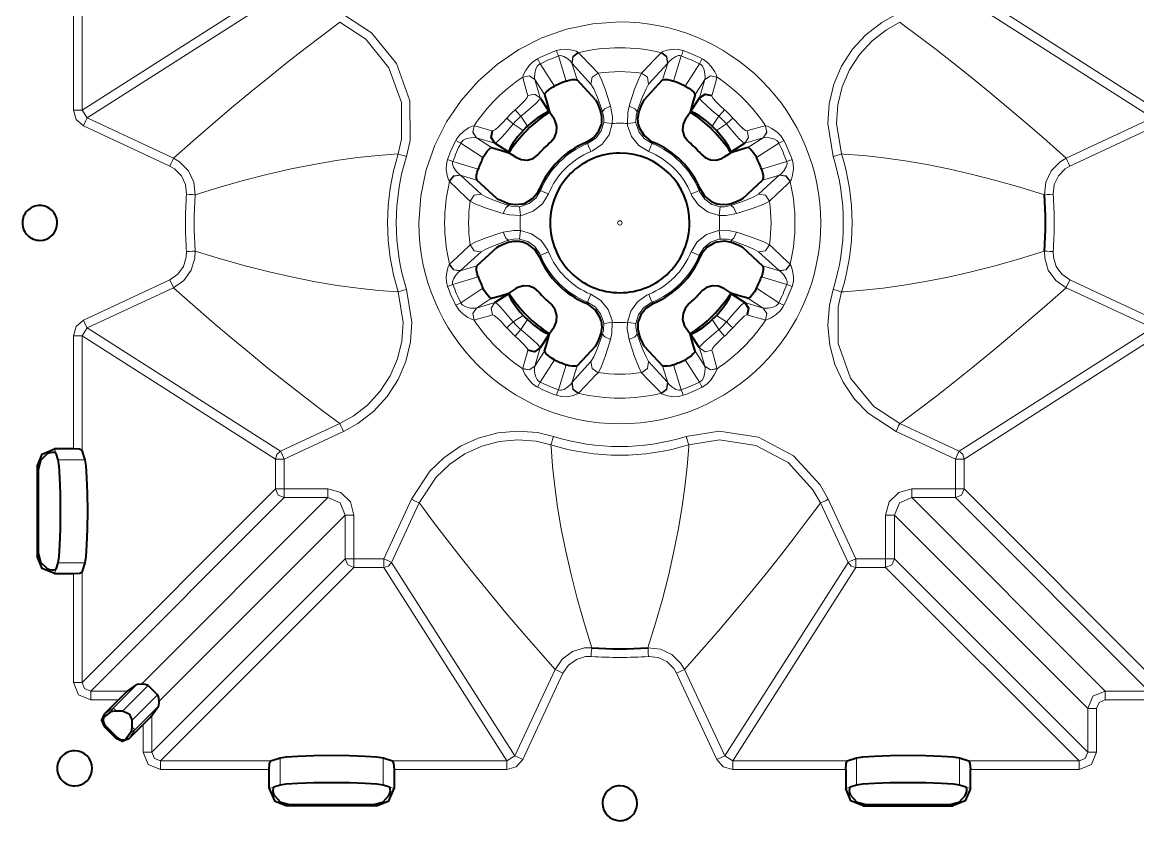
# Model space of a CAD drawing. Header units: millimetres. Extents: x 0 to 2941, y -405 to 1422.
# Drawn here: x 275.6 to 403.4, y 279.7 to 371.2 of the extents above; entities that cross this region are included whole.
import ezdxf

# ---------------------------------------------------------------- set-up
doc = ezdxf.new("R2010")
doc.units = ezdxf.units.MM
doc.layers.add('FINE', color=9, linetype='Continuous')
doc.layers.add('OUTLINE', color=7, linetype='Continuous')

msp = doc.modelspace()

# ---------------------------------------------------------------- linework, layer by layer
at = {"layer": 'FINE', "lineweight": 9}
for p, q in [((282.42, 361.13), (304.59, 375.26)), ((405.71, 361.13), (383.54, 375.26)), ((281.42, 361.13), (281.42, 374.08)), ((282.42, 374.25), (282.42, 361.13)), ((305.17, 374.35), (283, 360.23)), ((382.96, 374.35), (405.14, 360.23)), ((376.16, 371.18), (376.38, 371.02)), ((339.3, 367.74), (339.33, 367.7)), ((348.8, 367.7), (348.84, 367.74)), ((351.11, 367.32), (350.23, 364.44)), ((338.57, 366.5), (339.16, 364.57)), ((338.61, 366.46), (338.57, 366.5)), ((340.76, 364.08), (338.61, 366.46)), ((349.52, 366.46), (347.37, 364.08)), ((348.97, 364.57), (349.56, 366.5)), ((349.56, 366.5), (349.52, 366.46)), ((332.93, 364.89), (332.93, 364.9)), ((334.31, 364.62), (334.31, 364.61)), ((335.43, 362.89), (334.31, 364.61)), ((334.31, 364.61), (334.94, 362.52)), ((353.82, 364.61), (352.7, 362.89)), ((353.2, 362.52), (353.82, 364.61)), ((353.82, 364.61), (353.82, 364.62)), ((355.21, 364.9), (355.2, 364.89)), ((282.42, 361.13), (283, 360.23)), ((292.48, 354.7), (282.57, 359.32)), ((283, 360.23), (292.9, 355.61)), ((327.36, 359.33), (327.37, 359.33)), ((405.14, 360.23), (395.23, 355.61)), ((395.65, 354.7), (405.56, 359.32)), ((328.38, 355.68), (325.84, 357.33)), ((327.65, 357.94), (329.37, 356.82)), ((362.29, 357.33), (359.75, 355.68)), ((369.74, 356.08), (369.49, 356.09)), ((324.93, 355.24), (327.82, 354.36)), ((360.31, 354.36), (363.2, 355.24)), ((324.55, 352.93), (324.52, 352.96)), ((325.8, 353.65), (328.18, 351.5)), ((359.96, 351.5), (362.33, 353.65)), ((362.38, 353.68), (360.44, 353.09)), ((362.33, 353.65), (362.38, 353.68)), ((363.61, 352.96), (363.58, 352.93)), ((328.18, 344.88), (325.8, 342.73)), ((362.33, 342.73), (359.96, 344.88)), ((324.52, 343.42), (324.55, 343.45)), ((325.76, 342.7), (327.69, 343.29)), ((325.8, 342.73), (325.76, 342.7)), ((360.44, 343.29), (362.38, 342.7)), ((362.38, 342.7), (362.33, 342.73)), ((363.58, 343.45), (363.61, 343.42)), ((282.57, 337.06), (292.48, 341.68)), ((327.82, 342.03), (324.93, 341.14)), ((363.2, 341.14), (360.31, 342.03)), ((292.9, 340.77), (283, 336.15)), ((325.84, 339.05), (328.38, 340.7)), ((369.49, 340.29), (369.74, 340.3)), ((395.23, 340.77), (405.14, 336.15)), ((329.37, 339.56), (327.65, 338.44)), ((327.65, 338.44), (329.73, 339.06)), ((358.4, 339.06), (360.49, 338.44)), ((360.49, 338.44), (358.76, 339.56)), ((332.98, 337.6), (331.83, 336.85)), ((360.49, 338.44), (360.5, 338.43)), ((327.37, 337.05), (327.36, 337.05)), ((332.73, 335.96), (333.47, 337.11)), ((283, 336.15), (282.42, 335.25)), ((304.59, 321.12), (282.42, 335.25)), ((282.42, 335.25), (282.42, 322.13)), ((283, 336.15), (305.17, 322.03)), ((405.14, 336.15), (382.96, 322.03)), ((383.54, 321.12), (405.71, 335.25)), ((334.94, 333.86), (334.31, 331.77)), ((334.31, 331.77), (335.43, 333.49)), ((353.21, 329.96), (351.55, 332.51)), ((332.93, 331.48), (332.93, 331.49)), ((334.31, 331.77), (334.31, 331.76)), ((337.02, 329.06), (337.9, 331.94)), ((339.16, 331.82), (338.57, 329.88)), ((338.61, 329.93), (340.76, 332.3)), ((347.37, 332.3), (349.52, 329.93)), ((349.56, 329.88), (348.97, 331.82)), ((350.23, 331.94), (351.11, 329.06)), ((355.2, 331.49), (355.21, 331.48)), ((338.57, 329.88), (338.61, 329.93)), ((349.52, 329.93), (349.56, 329.88)), ((339.33, 328.68), (339.3, 328.64)), ((348.84, 328.64), (348.8, 328.68)), ((305.17, 322.03), (311.97, 325.2)), ((376.38, 325.36), (376.16, 325.2)), ((376.16, 325.2), (382.96, 322.03)), ((312.39, 324.3), (305.59, 321.12)), ((382.54, 321.12), (375.74, 324.3)), ((279.25, 322.3), (279.4, 321.82)), ((336.16, 322.77), (336.18, 322.52)), ((351.96, 322.52), (351.97, 322.77)), ((279.67, 321.06), (282.77, 321.06)), ((304.59, 317.71), (304.59, 321.12)), ((305.59, 321.12), (305.59, 317.71)), ((382.54, 317.71), (382.54, 321.12)), ((383.54, 321.12), (383.54, 317.71)), ((277.38, 319.94), (277.26, 320.29)), ((282.42, 295.54), (304.59, 317.71)), ((305.59, 317.71), (310.6, 317.71)), ((377.54, 317.71), (382.54, 317.71)), ((405.71, 295.54), (383.54, 317.71)), ((305.59, 316.72), (283.42, 294.54)), ((289.22, 295.34), (310.6, 316.72)), ((310.6, 316.72), (305.59, 316.72)), ((321.08, 316.1), (317.91, 309.29)), ((321.24, 315.88), (321.08, 316.1)), ((367.06, 316.1), (366.9, 315.88)), ((370.23, 309.29), (367.06, 316.1)), ((367.96, 316.52), (371.13, 309.71)), ((382.54, 316.72), (377.54, 316.72)), ((382.54, 316.72), (404.71, 294.54)), ((291.22, 293.34), (312.59, 314.72)), ((312.59, 309.71), (312.59, 314.72)), ((374.54, 309.71), (374.54, 314.72)), ((375.54, 314.72), (375.54, 309.71)), ((277.26, 310.01), (277.38, 310.36)), ((312.59, 309.71), (290.42, 287.54)), ((371.13, 309.71), (374.54, 309.71)), ((279.4, 308.48), (279.25, 308)), ((282.77, 309.24), (279.67, 309.24)), ((282.42, 308.17), (282.42, 295.54)), ((291.42, 286.54), (313.59, 308.72)), ((317, 308.72), (313.59, 308.72)), ((317, 308.72), (331.13, 286.54)), ((332.03, 287.12), (317.91, 309.29)), ((370.23, 309.29), (356.1, 287.12)), ((357.01, 286.54), (371.13, 308.72)), ((374.54, 308.72), (371.13, 308.72)), ((374.54, 308.72), (396.71, 286.54)), ((281.42, 295.54), (281.42, 308)), ((336.65, 297.02), (332.03, 287.12)), ((356.1, 287.12), (351.48, 297.02)), ((350.58, 296.6), (355.2, 286.7)), ((283.42, 294.54), (287.61, 294.54)), ((288.69, 295.3), (285.99, 292.59)), ((287.05, 292.24), (290.01, 295.2)), ((288.12, 291.17), (291.07, 294.13)), ((286.59, 293.55), (283.42, 293.55)), ((285.99, 292.59), (284.95, 291.9)), ((291.17, 292.81), (288.47, 290.11)), ((290.42, 287.54), (290.42, 291.74)), ((398.71, 287.54), (398.71, 292.55)), ((284.94, 290.48), (285.09, 290.58)), ((286.36, 289.07), (286.46, 289.22)), ((288.47, 290.11), (287.78, 289.07)), ((304.04, 286.54), (291.42, 286.54)), ((305.12, 286.9), (305.12, 283.79)), ((316.93, 283.79), (316.93, 286.9)), ((331.13, 286.54), (318.01, 286.54)), ((332.03, 287.12), (331.13, 286.54)), ((357.01, 286.54), (356.1, 287.12)), ((370.12, 286.54), (357.01, 286.54)), ((371.2, 283.79), (371.2, 286.9)), ((383.02, 286.9), (383.02, 283.79)), ((396.71, 286.54), (384.09, 286.54)), ((291.42, 285.55), (303.88, 285.55)), ((318.18, 285.55), (331.13, 285.55)), ((357.01, 285.55), (369.96, 285.55)), ((384.26, 285.55), (396.71, 285.55)), ((304.36, 283.53), (303.88, 283.37)), ((318.18, 283.37), (317.69, 283.53)), ((369.96, 283.37), (370.44, 283.53)), ((383.77, 283.53), (384.26, 283.37)), ((305.89, 281.39), (306.24, 281.5)), ((315.81, 281.5), (316.17, 281.39)), ((372.32, 281.5), (371.97, 281.39)), ((382.25, 281.39), (381.89, 281.5))]:
    msp.add_line(p, q, dxfattribs=at)
for points in [[(292.9, 355.61), (295.16, 357.6), (297.39, 359.54), (299.58, 361.41), (301.75, 363.21), (303.89, 364.95), (305.95, 366.6), (307.99, 368.19), (310, 369.71), (311.97, 371.18)], [(318.65, 356.09), (319.05, 357.79), (319.02, 362), (317.6, 365.97), (314.95, 369.24), (311.97, 371.18)], [(312.39, 372.08), (315.61, 369.99), (318.47, 366.46), (320, 362.18), (320.03, 357.63), (319.6, 355.8)], [(368.53, 355.8), (367.92, 359.58), (368.07, 361.83), (368.61, 364.08), (369.49, 366.15), (370.75, 368.09), (372.26, 369.75), (374.09, 371.17), (375.74, 372.08)], [(376.16, 371.18), (374.63, 370.33), (372.99, 369.06), (371.54, 367.48), (370.4, 365.73), (369.56, 363.77), (369.07, 361.74), (368.92, 359.6), (369.49, 356.09)], [(395.23, 355.61), (393, 357.58), (390.8, 359.49), (388.63, 361.34), (386.49, 363.13), (384.37, 364.85), (382.33, 366.48), (380.32, 368.06), (378.33, 369.57), (376.38, 371.02)], [(332.93, 364.9), (332.99, 365.11), (333.24, 365.61), (333.68, 366.24), (334.09, 366.65), (334.63, 367.01)], [(334.93, 366.42), (334.77, 366.73), (334.63, 367.01)], [(336.79, 367.94), (337.31, 368.07), (337.87, 368.1), (338.59, 368), (339.05, 367.87), (339.26, 367.76), (339.3, 367.74)], [(336.79, 367.94), (336.9, 367.65), (337.02, 367.32)], [(338.57, 366.5), (338.4, 366.72), (338.1, 366.99), (337.64, 367.27), (337.31, 367.36), (337.12, 367.35), (337.02, 367.32)], [(339.3, 367.74), (338.67, 367.26), (338.57, 366.5)], [(339.33, 367.7), (338.71, 367.23), (338.61, 366.46)], [(339.33, 367.7), (339.61, 367.41), (340.73, 366.24), (341.57, 365.35)], [(346.56, 365.35), (346.85, 365.65), (347.98, 366.85), (348.8, 367.7)], [(348.8, 367.7), (349.43, 367.23), (349.52, 366.46)], [(348.84, 367.74), (349, 367.83), (349.51, 367.99), (350.23, 368.1), (350.77, 368.08), (351.34, 367.94)], [(348.84, 367.74), (349.46, 367.26), (349.56, 366.5)], [(351.11, 367.32), (350.94, 367.37), (350.79, 367.36), (350.47, 367.26), (350.02, 366.97), (349.68, 366.66), (349.56, 366.5)], [(351.34, 367.94), (351.24, 367.65), (351.11, 367.32)], [(353.5, 367.01), (353.36, 366.73), (353.21, 366.42)], [(353.5, 367.01), (353.66, 366.92), (354.11, 366.59), (354.55, 366.12), (354.94, 365.52), (355.14, 365.11), (355.2, 364.92), (355.21, 364.9)], [(334.93, 366.42), (334.73, 366.3), (334.63, 366.19), (334.44, 365.85), (334.31, 365.3), (334.29, 364.83), (334.31, 364.64), (334.31, 364.62)], [(353.82, 364.62), (353.85, 364.84), (353.83, 365.22), (353.72, 365.75), (353.54, 366.14), (353.38, 366.31), (353.3, 366.37), (353.21, 366.42)], [(332.06, 361.15), (332.29, 361.36), (332.79, 361.84), (333.2, 362.26), (333.46, 362.58), (333.52, 362.78), (333.42, 363.13), (333.03, 364.55), (332.93, 364.89)], [(334.31, 364.62), (333.68, 365.04), (332.93, 364.9)], [(334.31, 364.61), (333.68, 365.03), (332.93, 364.89)], [(341.57, 365.35), (340.88, 364.89), (340.76, 364.08)], [(341.57, 365.35), (341.91, 364.71), (342.37, 363.5), (342.92, 361.84), (343, 361.56), (343.21, 360.36), (343.2, 359.58)], [(345.14, 361.56), (345.22, 361.84), (345.76, 363.5), (346.23, 364.71), (346.56, 365.35)], [(346.56, 365.35), (347.25, 364.89), (347.37, 364.08)], [(355.21, 364.9), (354.45, 365.04), (353.82, 364.62)], [(353.82, 364.61), (354.45, 365.03), (355.2, 364.89)], [(355.2, 364.89), (355.1, 364.53), (354.71, 363.12), (354.61, 362.78)], [(342.07, 360.94), (341.99, 361.17), (341.49, 362.55), (341.07, 363.55), (340.76, 364.08)], [(347.37, 364.08), (347.07, 363.55), (346.64, 362.55), (346.14, 361.17), (346.06, 360.94)], [(334.94, 362.52), (334.81, 362.29), (334.42, 361.89), (333.81, 361.34), (333.07, 360.71), (332.73, 360.42)], [(334.94, 362.52), (334.29, 362.95), (333.52, 362.78)], [(355.41, 360.42), (354.63, 361.08), (353.95, 361.67), (353.46, 362.14), (353.21, 362.45), (353.2, 362.52)], [(354.61, 362.78), (354.62, 362.71), (354.77, 362.46), (355.09, 362.09), (355.55, 361.64), (356.08, 361.15)], [(282.42, 361.13), (282.11, 361.13), (281.42, 361.13)], [(282.57, 359.32), (281.73, 360.06), (281.42, 361.13)], [(332.73, 360.42), (332.29, 360.9), (332.06, 361.15)], [(340.37, 357.28), (340.53, 357.35), (341.35, 357.93), (341.93, 358.74), (342.22, 359.7), (342.23, 360.19), (342.07, 360.94)], [(341.83, 361.06), (341.88, 361.03), (342.07, 360.94)], [(343, 361.56), (342.34, 361.26), (342.07, 360.94)], [(344.93, 359.58), (344.97, 360.83), (345.14, 361.56)], [(345.14, 361.56), (345.8, 361.26), (346.06, 360.94)], [(346.06, 360.94), (345.94, 360.48), (345.92, 359.7), (345.94, 359.54), (346.28, 358.6), (346.91, 357.81), (347.76, 357.28)], [(346.06, 360.94), (346.25, 361.03), (346.31, 361.06)], [(355.41, 360.42), (355.84, 360.9), (356.08, 361.15)], [(283, 360.23), (282.86, 359.94), (282.57, 359.32)], [(325.25, 357.63), (325.34, 357.78), (325.67, 358.24), (326.14, 358.68), (326.73, 359.07), (327.14, 359.27), (327.34, 359.33), (327.36, 359.33)], [(327.65, 357.94), (327.22, 358.57), (327.37, 359.33)], [(327.64, 357.95), (327.22, 358.58), (327.36, 359.33)], [(327.37, 359.33), (327.72, 359.23), (329.14, 358.83), (329.48, 358.74)], [(329.48, 358.74), (329.55, 358.74), (329.8, 358.89), (330.16, 359.22), (330.61, 359.67), (331.11, 360.2)], [(331.83, 359.53), (331.18, 358.75), (330.59, 358.07), (330.12, 357.58), (329.81, 357.34), (329.73, 357.32)], [(331.83, 359.53), (331.36, 359.97), (331.11, 360.2)], [(343.2, 359.58), (342.54, 359.66), (342.22, 359.7)], [(344.93, 359.58), (345.59, 359.66), (345.92, 359.7)], [(356.3, 359.53), (356.77, 359.97), (357.02, 360.2)], [(358.4, 357.32), (358.17, 357.44), (357.76, 357.83), (357.22, 358.44), (356.58, 359.19), (356.3, 359.53)], [(357.02, 360.2), (357.24, 359.97), (357.72, 359.46), (358.14, 359.06), (358.46, 358.8), (358.65, 358.74), (359.01, 358.84), (360.42, 359.23), (360.76, 359.33), (360.77, 359.33)], [(360.49, 357.94), (360.91, 358.57), (360.76, 359.33)], [(360.5, 357.95), (360.92, 358.58), (360.77, 359.33)], [(360.77, 359.33), (360.98, 359.27), (361.48, 359.02), (362.11, 358.58), (362.53, 358.16), (362.88, 357.63)], [(358.4, 357.32), (358.82, 357.97), (358.65, 358.74)], [(325.84, 357.33), (325.52, 357.49), (325.25, 357.63)], [(329.73, 357.32), (327.65, 357.94), (327.64, 357.95), (327.42, 357.97), (327.04, 357.95), (326.5, 357.85), (326.11, 357.66), (325.94, 357.5), (325.89, 357.42), (325.84, 357.33)], [(340.37, 357.28), (340.35, 357.3), (340.18, 357.4)], [(340.74, 356.36), (340.49, 356.99), (340.37, 357.28)], [(347.39, 356.36), (347.64, 356.99), (347.76, 357.28)], [(347.95, 357.4), (347.79, 357.3), (347.76, 357.28)], [(358.76, 356.82), (360.49, 357.94), (358.4, 357.32)], [(362.29, 357.33), (362.17, 357.52), (362.06, 357.63), (361.73, 357.81), (361.18, 357.94), (360.71, 357.97), (360.51, 357.95), (360.5, 357.95), (360.49, 357.94)], [(362.29, 357.33), (362.61, 357.49), (362.88, 357.63)], [(292.9, 355.61), (292.86, 355.53), (292.77, 355.33), (292.63, 355.04), (292.48, 354.7)], [(292.9, 355.61), (293.6, 355.2), (294.62, 354.17), (295.23, 352.86), (295.38, 351.41)], [(318.65, 356.09), (316.37, 355.93), (314, 355.67), (311.54, 355.33), (309, 354.9), (306.38, 354.38), (303.74, 353.78), (301.02, 353.08), (298.23, 352.29), (295.38, 351.41)], [(318.65, 356.09), (318.73, 356.07), (318.94, 356), (319.25, 355.91), (319.6, 355.8)], [(368.53, 355.8), (368.89, 355.91), (369.19, 356), (369.4, 356.07), (369.49, 356.09)], [(369.74, 356.08), (372, 355.91), (374.35, 355.65), (376.78, 355.31), (379.29, 354.88), (381.88, 354.35), (384.5, 353.75), (387.18, 353.06), (389.93, 352.28), (392.75, 351.41)], [(395.23, 355.61), (394.53, 355.2), (393.52, 354.17), (392.9, 352.86), (392.75, 351.41)], [(395.23, 355.61), (395.27, 355.53), (395.36, 355.33), (395.5, 355.04), (395.65, 354.7)], [(294.38, 351.48), (294.27, 352.59), (293.8, 353.59), (293.02, 354.39), (292.48, 354.7)], [(324.52, 352.96), (324.42, 353.13), (324.26, 353.64), (324.16, 354.35), (324.18, 354.89), (324.31, 355.47)], [(324.93, 355.24), (324.6, 355.36), (324.31, 355.47)], [(324.93, 355.24), (324.89, 355.06), (324.9, 354.92), (325, 354.59), (325.29, 354.14), (325.6, 353.8), (325.76, 353.68)], [(362.38, 353.68), (362.59, 353.86), (362.86, 354.16), (363.15, 354.62), (363.24, 354.95), (363.23, 355.14), (363.2, 355.24)], [(363.2, 355.24), (363.53, 355.36), (363.82, 355.47)], [(363.82, 355.47), (363.95, 354.95), (363.98, 354.39), (363.88, 353.67), (363.74, 353.21), (363.64, 353), (363.61, 352.96)], [(393.75, 351.48), (393.86, 352.59), (394.34, 353.59), (395.12, 354.39), (395.65, 354.7)], [(325.76, 353.68), (324.99, 353.58), (324.52, 352.96)], [(324.55, 352.93), (325.03, 353.55), (325.8, 353.65)], [(326.91, 350.69), (326.61, 350.97), (325.41, 352.1), (324.55, 352.93)], [(327.69, 353.09), (325.76, 353.68), (325.8, 353.65)], [(363.58, 352.93), (363.29, 352.65), (362.11, 351.53), (361.22, 350.69)], [(362.33, 353.65), (363.1, 353.55), (363.58, 352.93)], [(362.38, 353.68), (363.14, 353.58), (363.61, 352.96)], [(331.32, 350.19), (331.77, 350.07), (332.56, 350.04), (332.72, 350.07), (333.66, 350.4), (334.44, 351.03), (334.97, 351.89)], [(334.85, 352.08), (334.96, 351.91), (334.97, 351.89)], [(335.89, 351.51), (335.27, 351.77), (334.97, 351.89)], [(352.24, 351.51), (352.86, 351.77), (353.16, 351.89)], [(353.16, 351.89), (353.18, 351.91), (353.28, 352.08)], [(353.16, 351.89), (353.23, 351.73), (353.8, 350.91), (354.62, 350.32), (355.58, 350.04)], [(295.38, 351.41), (295.29, 351.42), (295.07, 351.44), (294.75, 351.46), (294.38, 351.48)], [(326.91, 350.69), (327.37, 351.38), (328.18, 351.5)], [(330.69, 349.26), (330.42, 349.34), (328.76, 349.89), (327.55, 350.35), (326.91, 350.69)], [(328.18, 351.5), (328.71, 351.19), (329.71, 350.77), (331.09, 350.26), (331.32, 350.19), (331.22, 350.38), (331.2, 350.43)], [(355.46, 349.06), (354.18, 349.43), (353.1, 350.21), (352.33, 351.3), (352.24, 351.51)], [(356.93, 350.43), (356.91, 350.38), (356.82, 350.19), (357.04, 350.26), (358.42, 350.77), (359.43, 351.19), (359.96, 351.5)], [(361.22, 350.69), (360.58, 350.35), (359.37, 349.89), (357.71, 349.34), (357.44, 349.26)], [(359.96, 351.5), (360.77, 351.38), (361.22, 350.69)], [(392.75, 351.41), (392.84, 351.42), (393.06, 351.44), (393.38, 351.46), (393.75, 351.48)], [(330.69, 349.26), (331, 349.92), (331.32, 350.19)], [(332.67, 349.06), (331.42, 349.1), (330.69, 349.26)], [(332.67, 349.06), (332.59, 349.72), (332.56, 350.04)], [(355.46, 349.06), (355.54, 349.72), (355.58, 350.04)], [(357.44, 349.26), (356.24, 349.05), (355.46, 349.06)], [(355.58, 350.04), (356.06, 350.03), (356.82, 350.19)], [(357.44, 349.26), (357.14, 349.92), (356.82, 350.19)], [(326.91, 345.69), (327.55, 346.03), (328.76, 346.5), (330.42, 347.04), (330.69, 347.12), (331.9, 347.34), (332.67, 347.33)], [(330.69, 347.12), (331, 346.46), (331.32, 346.2)], [(332.67, 347.33), (332.59, 346.66), (332.56, 346.34)], [(352.24, 344.87), (352.94, 346.01), (353.99, 346.85), (355.25, 347.29), (355.46, 347.33)], [(355.46, 347.33), (356.71, 347.29), (357.44, 347.12), (357.71, 347.04), (359.37, 346.5), (360.58, 346.03), (361.22, 345.69)], [(355.46, 347.33), (355.54, 346.66), (355.58, 346.34)], [(357.44, 347.12), (357.14, 346.46), (356.82, 346.2)], [(324.55, 343.45), (324.84, 343.73), (326.02, 344.85), (326.91, 345.69)], [(328.18, 344.88), (327.37, 345), (326.91, 345.69)], [(331.32, 346.2), (331.09, 346.12), (329.71, 345.62), (328.71, 345.19), (328.18, 344.88)], [(331.2, 345.95), (331.22, 346), (331.32, 346.2)], [(334.97, 344.49), (334.9, 344.65), (334.33, 345.47), (333.52, 346.06), (332.56, 346.34), (332.07, 346.35), (331.32, 346.2)], [(356.82, 346.2), (356.36, 346.32), (355.58, 346.34), (355.42, 346.32), (354.47, 345.98), (353.69, 345.35), (353.16, 344.49)], [(359.96, 344.88), (359.43, 345.19), (358.42, 345.62), (357.04, 346.12), (356.82, 346.2), (356.91, 346), (356.93, 345.95)], [(361.22, 345.69), (360.77, 345), (359.96, 344.88)], [(361.22, 345.69), (361.53, 345.41), (362.72, 344.28), (363.58, 343.45)], [(292.48, 341.68), (293.39, 342.31), (294.05, 343.21), (294.37, 344.28), (294.38, 344.9)], [(295.38, 344.97), (295.36, 344.15), (294.94, 342.77), (294.09, 341.6), (292.9, 340.77)], [(295.38, 344.97), (295.29, 344.96), (295.07, 344.95), (294.75, 344.92), (294.38, 344.9)], [(295.38, 344.97), (298.29, 344.07), (301.12, 343.27), (303.88, 342.57), (306.57, 341.96), (309.19, 341.44), (311.67, 341.03), (314.08, 340.7), (316.41, 340.45), (318.65, 340.29)], [(334.97, 344.49), (334.96, 344.47), (334.85, 344.31)], [(335.89, 344.87), (335.27, 344.61), (334.97, 344.49)], [(352.24, 344.87), (352.86, 344.61), (353.16, 344.49)], [(353.28, 344.31), (353.18, 344.47), (353.16, 344.49)], [(392.75, 344.97), (389.88, 344.08), (387.08, 343.29), (384.35, 342.59), (381.69, 341.99), (379.11, 341.47), (376.64, 341.05), (374.26, 340.72), (371.96, 340.47), (369.74, 340.3)], [(392.75, 344.97), (392.84, 344.96), (393.06, 344.95), (393.38, 344.92), (393.75, 344.9)], [(392.75, 344.97), (392.78, 344.15), (393.19, 342.77), (394.04, 341.6), (395.23, 340.77)], [(405.56, 337.06), (395.65, 341.68), (394.74, 342.31), (394.09, 343.21), (393.77, 344.28), (393.75, 344.9)], [(324.31, 340.91), (324.18, 341.43), (324.16, 341.99), (324.26, 342.72), (324.39, 343.17), (324.49, 343.39), (324.52, 343.42)], [(325.76, 342.7), (324.99, 342.8), (324.52, 343.42)], [(325.8, 342.73), (325.03, 342.83), (324.55, 343.45)], [(325.76, 342.7), (325.54, 342.52), (325.27, 342.22), (324.99, 341.77), (324.89, 341.43), (324.9, 341.24), (324.93, 341.14)], [(363.58, 343.45), (363.1, 342.83), (362.33, 342.73)], [(362.38, 342.7), (363.14, 342.8), (363.61, 343.42)], [(363.2, 341.14), (363.24, 341.32), (363.24, 341.47), (363.13, 341.79), (362.85, 342.24), (362.54, 342.58), (362.38, 342.7)], [(363.61, 343.42), (363.71, 343.25), (363.87, 342.75), (363.97, 342.03), (363.96, 341.49), (363.82, 340.91)], [(292.9, 340.77), (292.86, 340.86), (292.77, 341.05), (292.63, 341.34), (292.48, 341.68)], [(395.23, 340.77), (395.27, 340.86), (395.36, 341.05), (395.5, 341.34), (395.65, 341.68)], [(311.97, 325.2), (309.96, 326.69), (307.92, 328.25), (305.84, 329.87), (303.73, 331.55), (301.6, 333.3), (299.47, 335.07), (297.31, 336.91), (295.12, 338.81), (292.9, 340.77)], [(311.97, 325.2), (313.5, 326.05), (315.15, 327.32), (316.6, 328.9), (317.73, 330.65), (318.57, 332.62), (319.06, 334.64), (319.21, 336.78), (318.65, 340.29)], [(319.6, 340.58), (320.21, 336.8), (320.06, 334.55), (319.52, 332.3), (318.64, 330.23), (317.39, 328.29), (315.87, 326.63), (314.04, 325.21), (312.39, 324.3)], [(318.65, 340.29), (318.73, 340.31), (318.94, 340.38), (319.25, 340.47), (319.6, 340.58)], [(324.93, 341.14), (324.6, 341.02), (324.31, 340.91)], [(363.2, 341.14), (363.53, 341.02), (363.82, 340.91)], [(375.74, 324.3), (372.53, 326.39), (370.97, 328.01), (369.66, 329.93), (368.73, 331.97), (368.13, 334.2), (367.92, 336.44), (368.1, 338.75), (368.53, 340.58)], [(368.53, 340.58), (368.89, 340.47), (369.19, 340.38), (369.4, 340.31), (369.49, 340.29)], [(369.49, 340.29), (369.09, 338.59), (369.11, 334.38), (370.53, 330.41), (373.19, 327.14), (376.16, 325.2)], [(376.38, 325.36), (378.37, 326.84), (380.39, 328.38), (382.44, 329.99), (384.52, 331.65), (386.64, 333.38), (388.74, 335.14), (390.88, 336.96), (393.04, 338.83), (395.23, 340.77)], [(325.84, 339.05), (325.52, 338.89), (325.25, 338.76)], [(325.84, 339.05), (325.96, 338.86), (326.07, 338.75), (326.4, 338.57), (326.96, 338.44), (327.43, 338.41), (327.62, 338.43), (327.64, 338.43), (327.65, 338.44)], [(329.73, 339.06), (329.31, 338.41), (329.48, 337.65)], [(329.73, 339.06), (329.96, 338.94), (330.37, 338.55), (330.92, 337.94), (331.55, 337.19), (331.83, 336.85)], [(340.18, 338.98), (340.35, 339.08), (340.37, 339.1)], [(340.74, 340.02), (340.49, 339.39), (340.37, 339.1)], [(342.07, 335.44), (342.19, 335.9), (342.22, 336.68), (342.19, 336.84), (341.86, 337.79), (341.23, 338.57), (340.37, 339.1)], [(344.93, 336.8), (345.31, 338.08), (346.09, 339.16), (347.18, 339.93), (347.39, 340.02)], [(347.76, 339.1), (347.61, 339.03), (346.78, 338.45), (346.2, 337.64), (345.92, 336.68), (345.91, 336.19), (346.06, 335.44)], [(347.39, 340.02), (347.64, 339.39), (347.76, 339.1)], [(347.76, 339.1), (347.79, 339.08), (347.95, 338.98)], [(356.3, 336.85), (356.95, 337.63), (357.54, 338.31), (358.02, 338.8), (358.33, 339.04), (358.4, 339.06)], [(360.5, 338.43), (360.71, 338.41), (361.1, 338.43), (361.63, 338.53), (362.02, 338.72), (362.19, 338.88), (362.25, 338.96), (362.29, 339.05)], [(362.29, 339.05), (362.61, 338.89), (362.88, 338.76)], [(327.36, 337.05), (327.15, 337.11), (326.65, 337.36), (326.02, 337.8), (325.6, 338.22), (325.25, 338.76)], [(327.65, 338.44), (327.22, 337.81), (327.37, 337.05)], [(327.64, 338.43), (327.22, 337.8), (327.36, 337.05)], [(329.48, 337.65), (329.12, 337.55), (327.71, 337.15), (327.37, 337.05)], [(331.11, 336.18), (330.9, 336.41), (330.41, 336.92), (329.99, 337.32), (329.67, 337.58), (329.48, 337.65)], [(358.65, 337.65), (358.59, 337.64), (358.34, 337.49), (357.97, 337.17), (357.52, 336.71), (357.02, 336.18)], [(360.77, 337.05), (360.76, 337.05), (360.41, 337.15), (359, 337.55), (358.65, 337.65)], [(360.49, 338.44), (360.91, 337.81), (360.76, 337.05)], [(360.5, 338.43), (360.92, 337.8), (360.77, 337.05)], [(362.88, 338.76), (362.8, 338.6), (362.47, 338.15), (361.99, 337.71), (361.4, 337.31), (360.99, 337.11), (360.8, 337.05), (360.77, 337.05)], [(281.42, 322.3), (281.42, 335.25), (281.73, 336.32), (282.57, 337.06)], [(283, 336.15), (282.86, 336.44), (282.57, 337.06)], [(331.83, 336.85), (331.36, 336.41), (331.11, 336.18)], [(343.2, 336.8), (343.16, 335.55), (343, 334.82), (342.92, 334.55), (342.37, 332.88), (341.91, 331.67), (341.57, 331.03)], [(343.2, 336.8), (342.54, 336.72), (342.22, 336.68)], [(345.14, 334.82), (344.92, 336.02), (344.93, 336.8)], [(344.93, 336.8), (345.59, 336.72), (345.92, 336.68)], [(356.3, 336.85), (356.77, 336.41), (357.02, 336.18)], [(282.42, 335.25), (282.11, 335.25), (281.42, 335.25)], [(332.73, 335.96), (332.29, 335.49), (332.06, 335.23)], [(333.52, 333.6), (333.52, 333.67), (333.37, 333.92), (333.04, 334.29), (332.58, 334.74), (332.06, 335.23)], [(332.73, 335.96), (333.51, 335.3), (334.18, 334.71), (334.68, 334.24), (334.92, 333.93), (334.94, 333.86)], [(340.76, 332.3), (341.07, 332.83), (341.49, 333.83), (341.99, 335.21), (342.07, 335.44)], [(342.07, 335.44), (341.88, 335.35), (341.83, 335.32)], [(343, 334.82), (342.34, 335.12), (342.07, 335.44)], [(345.14, 334.82), (345.8, 335.12), (346.06, 335.44)], [(346.31, 335.32), (346.25, 335.35), (346.06, 335.44), (346.14, 335.21), (346.64, 333.83), (347.07, 332.83), (347.37, 332.3)], [(353.2, 333.86), (353.32, 334.09), (353.71, 334.49), (354.32, 335.04), (355.07, 335.68), (355.41, 335.96)], [(356.08, 335.23), (355.85, 335.02), (355.34, 334.54), (354.93, 334.12), (354.68, 333.8), (354.61, 333.6)], [(355.41, 335.96), (355.84, 335.49), (356.08, 335.23)], [(346.56, 331.03), (346.23, 331.67), (345.76, 332.88), (345.22, 334.55), (345.14, 334.82)], [(352.7, 333.49), (353.82, 331.77), (353.2, 333.86)], [(353.2, 333.86), (353.85, 333.43), (354.61, 333.6)], [(332.93, 331.49), (333.03, 331.85), (333.43, 333.26), (333.52, 333.6)], [(354.61, 333.6), (354.71, 333.25), (355.11, 331.84), (355.2, 331.49)], [(334.31, 331.77), (333.68, 331.35), (332.93, 331.49)], [(332.93, 331.48), (333.68, 331.34), (334.31, 331.76)], [(334.63, 329.37), (334.47, 329.46), (334.02, 329.79), (333.58, 330.27), (333.19, 330.86), (332.99, 331.27), (332.93, 331.46), (332.93, 331.48)], [(334.31, 331.76), (334.29, 331.54), (334.3, 331.16), (334.41, 330.63), (334.59, 330.24), (334.75, 330.07), (334.83, 330.01), (334.93, 329.96)], [(341.57, 331.03), (340.88, 331.49), (340.76, 332.3)], [(346.56, 331.03), (347.25, 331.49), (347.37, 332.3)], [(353.21, 329.96), (353.4, 330.08), (353.51, 330.19), (353.69, 330.53), (353.82, 331.08), (353.85, 331.55), (353.83, 331.74), (353.82, 331.76), (353.82, 331.77)], [(355.21, 331.48), (355.15, 331.28), (354.89, 330.77), (354.46, 330.15), (354.04, 329.73), (353.5, 329.37)], [(353.82, 331.77), (354.45, 331.35), (355.2, 331.49)], [(353.82, 331.76), (354.45, 331.34), (355.21, 331.48)], [(334.63, 329.37), (334.77, 329.65), (334.93, 329.96)], [(339.33, 328.68), (338.71, 329.15), (338.61, 329.93)], [(348.8, 328.68), (349.43, 329.15), (349.52, 329.93)], [(353.21, 329.96), (353.36, 329.65), (353.5, 329.37)], [(336.79, 328.44), (336.9, 328.73), (337.02, 329.06)], [(339.3, 328.64), (339.13, 328.55), (338.62, 328.39), (337.91, 328.28), (337.37, 328.3), (336.79, 328.44)], [(337.02, 329.06), (337.2, 329.02), (337.34, 329.02), (337.67, 329.12), (338.12, 329.41), (338.45, 329.72), (338.57, 329.88)], [(339.3, 328.64), (338.67, 329.12), (338.57, 329.88)], [(348.84, 328.64), (349.46, 329.12), (349.56, 329.88)], [(351.34, 328.44), (350.83, 328.31), (350.27, 328.28), (349.54, 328.38), (349.08, 328.51), (348.87, 328.62), (348.84, 328.64)], [(349.56, 329.88), (349.73, 329.66), (350.03, 329.4), (350.49, 329.11), (350.83, 329.02), (351.01, 329.03), (351.11, 329.06)], [(351.34, 328.44), (351.24, 328.73), (351.11, 329.06)], [(311.97, 325.2), (312.01, 325.12), (312.1, 324.92), (312.24, 324.63), (312.39, 324.3)], [(375.74, 324.3), (375.89, 324.63), (376.03, 324.92), (376.12, 325.12), (376.16, 325.2)], [(320.17, 316.52), (322.27, 319.73), (323.89, 321.29), (325.8, 322.59), (327.84, 323.53), (330.08, 324.13), (332.32, 324.33), (334.62, 324.16), (336.46, 323.72)], [(336.46, 323.72), (336.35, 323.37), (336.26, 323.07), (336.19, 322.86), (336.16, 322.77)], [(351.67, 323.72), (355.46, 324.33), (359.96, 323.65), (363.97, 321.51), (367.05, 318.17), (367.96, 316.52)], [(351.67, 323.72), (351.78, 323.37), (351.88, 323.07), (351.94, 322.86), (351.97, 322.77)], [(336.16, 322.77), (334.46, 323.17), (332.39, 323.34), (330.25, 323.14), (328.24, 322.61), (326.29, 321.72), (324.57, 320.56), (323.02, 319.07), (321.08, 316.1)], [(340.84, 299.5), (339.96, 302.37), (339.17, 305.17), (338.47, 307.91), (337.86, 310.57), (337.35, 313.15), (336.93, 315.61), (336.6, 318), (336.35, 320.3), (336.18, 322.52)], [(351.96, 322.52), (351.78, 320.26), (351.53, 317.91), (351.18, 315.48), (350.75, 312.97), (350.23, 310.38), (349.63, 307.76), (348.94, 305.08), (348.16, 302.32), (347.29, 299.5)], [(367.06, 316.1), (366.21, 317.62), (363.36, 320.72), (359.64, 322.7), (355.48, 323.33), (351.97, 322.77)], [(304.59, 321.12), (304.75, 321.66), (305.17, 322.03)], [(304.59, 321.12), (304.9, 321.12), (305.59, 321.12)], [(305.17, 322.03), (305.3, 321.75), (305.59, 321.12)], [(382.54, 321.12), (382.83, 321.75), (382.96, 322.03)], [(382.54, 321.12), (383.23, 321.12), (383.54, 321.12)], [(382.96, 322.03), (383.38, 321.66), (383.54, 321.12)], [(304.59, 317.71), (304.9, 317.71), (305.59, 317.71)], [(305.59, 316.72), (304.89, 317.01), (304.59, 317.71)], [(305.59, 316.72), (305.59, 317.03), (305.59, 317.71)], [(310.6, 317.71), (312.09, 317.31), (313.19, 316.22), (313.59, 314.72), (313.59, 309.71), (317, 309.71), (320.17, 316.52)], [(310.6, 316.72), (310.6, 317.03), (310.6, 317.71)], [(374.54, 314.72), (374.94, 316.22), (376.04, 317.31), (377.54, 317.71)], [(377.54, 317.71), (377.54, 317.03), (377.54, 316.72)], [(382.54, 317.71), (382.54, 317.03), (382.54, 316.72)], [(382.54, 317.71), (383.23, 317.71), (383.54, 317.71)], [(383.54, 317.71), (383.25, 317.01), (382.54, 316.72)], [(312.59, 314.72), (312.01, 316.13), (310.6, 316.72)], [(320.17, 316.52), (320.51, 316.36), (320.8, 316.23), (320.99, 316.14), (321.08, 316.1)], [(321.24, 315.88), (322.72, 313.89), (324.26, 311.87), (325.86, 309.82), (327.53, 307.73), (329.26, 305.62), (331.01, 303.51), (332.83, 301.38), (334.71, 299.22), (336.65, 297.02)], [(351.48, 297.02), (353.46, 299.26), (355.37, 301.46), (357.22, 303.63), (359, 305.77), (360.73, 307.88), (362.36, 309.93), (363.93, 311.94), (365.44, 313.93), (366.9, 315.88)], [(367.96, 316.52), (367.63, 316.36), (367.34, 316.23), (367.14, 316.14), (367.06, 316.1)], [(377.54, 316.72), (376.12, 316.13), (375.54, 314.72)], [(404.71, 294.54), (399.71, 294.54), (377.54, 316.72)], [(312.59, 314.72), (312.9, 314.72), (313.59, 314.72)], [(374.54, 314.72), (375.23, 314.72), (375.54, 314.72)], [(375.54, 314.72), (397.71, 292.55), (397.71, 287.54)], [(312.59, 309.71), (312.9, 309.71), (313.59, 309.71), (313.59, 309.03), (313.59, 308.72)], [(313.59, 308.72), (312.89, 309.01), (312.59, 309.71)], [(317, 309.71), (317, 309.03), (317, 308.72)], [(317, 309.71), (317.62, 309.42), (317.91, 309.29)], [(371.13, 309.71), (370.51, 309.42), (370.23, 309.29)], [(371.13, 309.71), (371.13, 309.03), (371.13, 308.72)], [(374.54, 309.71), (374.54, 309.03), (374.54, 308.72)], [(374.54, 309.71), (375.23, 309.71), (375.54, 309.71)], [(397.71, 287.54), (375.54, 309.71), (375.25, 309.01), (374.54, 308.72)], [(317.91, 309.29), (317.54, 308.87), (317, 308.72)], [(371.13, 308.72), (370.6, 308.87), (370.23, 309.29)], [(340.84, 299.5), (340.03, 299.48), (338.64, 299.07), (337.47, 298.21), (336.65, 297.02)], [(340.84, 299.5), (340.84, 299.41), (340.82, 299.19), (340.8, 298.88), (340.78, 298.51)], [(347.29, 299.5), (347.3, 299.41), (347.31, 299.19), (347.33, 298.88), (347.36, 298.51)], [(351.48, 297.02), (351.07, 297.72), (350.04, 298.74), (348.73, 299.36), (347.29, 299.5)], [(332.94, 286.7), (337.55, 296.6), (338.19, 297.52), (339.09, 298.17), (340.15, 298.49), (340.78, 298.51)], [(347.36, 298.51), (348.46, 298.39), (349.47, 297.92), (350.26, 297.14), (350.58, 296.6)], [(336.65, 297.02), (336.73, 296.99), (336.93, 296.89), (337.22, 296.76), (337.55, 296.6)], [(351.48, 297.02), (351.4, 296.99), (351.2, 296.89), (350.91, 296.76), (350.58, 296.6)], [(282.42, 295.54), (282.11, 295.54), (281.42, 295.54)], [(283.42, 293.55), (282.01, 294.13), (281.42, 295.54)], [(282.42, 295.54), (282.71, 294.83), (283.42, 294.54)], [(399.71, 293.55), (404.71, 293.55), (406.13, 294.13), (406.71, 295.54)], [(283.42, 293.55), (283.42, 294.23), (283.42, 294.54)], [(399.71, 294.54), (398.3, 293.96), (397.71, 292.55)], [(399.71, 294.54), (399.71, 294.23), (399.71, 293.55)], [(398.71, 292.55), (399, 293.25), (399.71, 293.55)], [(285.99, 292.59), (285.84, 292.41), (285.74, 292.19)], [(285.99, 292.59), (286.09, 292.49), (286.35, 292.23)], [(397.71, 292.55), (398.02, 292.55), (398.71, 292.55)], [(288.47, 290.11), (288.37, 290.21), (288.11, 290.47)], [(289.42, 290.72), (289.42, 287.54), (290.01, 286.13), (291.42, 285.55)], [(288.47, 290.11), (288.28, 289.96), (288.06, 289.87)], [(289.42, 287.54), (290.11, 287.54), (290.42, 287.54)], [(291.42, 286.54), (290.71, 286.83), (290.42, 287.54)], [(291.42, 286.54), (291.42, 286.23), (291.42, 285.55)], [(331.13, 285.55), (332.2, 285.86), (332.94, 286.7)], [(331.13, 286.54), (331.13, 286.23), (331.13, 285.55)], [(332.03, 287.12), (332.31, 286.99), (332.94, 286.7)], [(356.1, 287.12), (355.82, 286.99), (355.2, 286.7)], [(355.2, 286.7), (355.93, 285.86), (357.01, 285.55)], [(357.01, 286.54), (357.01, 286.23), (357.01, 285.55)], [(397.71, 287.54), (397.42, 286.83), (396.71, 286.54)], [(396.71, 285.55), (398.13, 286.13), (398.71, 287.54)], [(396.71, 286.54), (396.71, 286.23), (396.71, 285.55)], [(397.71, 287.54), (398.02, 287.54), (398.71, 287.54)]]:
    msp.add_lwpolyline(points, dxfattribs=at)
for points in [[(321.03, 348.19, 0.414213), (344.07, 325.16, 0.414212), (367.1, 348.19, 0.414215), (344.07, 371.23), (340.96, 371.01), (337.97, 370.4), (335.14, 369.4), (332.48, 368.06), (330.03, 366.4), (327.81, 364.45), (325.86, 362.23), (324.2, 359.78), (322.85, 357.12), (321.86, 354.28), (321.24, 351.3)], [(344.32, 348.19, 0.414114), (344.07, 348.44, 0.414263), (343.81, 348.19, 0.414363), (344.07, 347.94, 0.414114)]]:
    msp.add_lwpolyline(points, format="xyb", close=True, dxfattribs=at)
for points in [[(348.8, 367.7, 0.119636), (339.33, 367.7)], [(336.79, 367.94, 0.027901), (334.63, 367.01)], [(337.9, 364.44), (337.02, 367.32, 0.027985), (334.93, 366.42), (336.58, 363.87)], [(351.55, 363.87), (353.21, 366.42, 0.027968), (351.11, 367.32)], [(353.5, 367.01, 0.027941), (351.34, 367.94)], [(332.93, 364.9, 0.099012), (327.36, 359.33)], [(346.56, 365.35, 0.07231), (341.57, 365.35)], [(360.77, 359.33, 0.099014), (355.21, 364.9)], [(332.06, 361.15, 0.019012), (331.11, 360.2)], [(357.02, 360.2, 0.018968), (356.08, 361.15)], [(333.47, 359.27), (332.73, 360.42, 0.018884), (331.83, 359.53), (332.98, 358.78)], [(347.39, 356.36), (346.25, 357.07), (345.41, 358.11), (344.96, 359.37), (344.93, 359.58, 0.037952), (343.2, 359.58), (342.83, 358.3), (342.05, 357.22), (340.95, 356.45), (340.74, 356.36, 0.202301), (335.89, 351.51), (335.19, 350.37), (334.15, 349.53), (332.89, 349.09), (332.67, 349.06, 0.037809), (332.67, 347.33), (333.95, 346.95), (335.04, 346.17), (335.8, 345.08), (335.89, 344.87)], [(355.15, 358.78), (356.3, 359.53, 0.018854), (355.41, 360.42), (354.66, 359.27)], [(325.25, 357.63, 0.027955), (324.31, 355.47)], [(325.84, 357.33, 0.028033), (324.93, 355.24)], [(340.37, 357.29, 0.202306), (334.97, 351.89)], [(353.16, 351.89, 0.202308), (347.76, 357.29)], [(363.2, 355.24, 0.027956), (362.29, 357.33)], [(363.82, 355.47, 0.027947), (362.88, 357.63)], [(318.65, 356.09, 0.151871), (318.65, 340.29)], [(319.6, 355.8, 0.151875), (319.6, 340.58)], [(352.24, 351.51, 0.202314), (347.39, 356.36)], [(368.53, 340.58, 0.151875), (368.53, 355.8)], [(369.49, 340.29, 0.151871), (369.49, 356.09)], [(324.55, 352.93, 0.119611), (324.55, 343.45)], [(363.58, 343.45, 0.119638), (363.58, 352.93)], [(294.38, 351.48, 0.033071), (294.38, 344.9)], [(295.38, 351.41, 0.033084), (295.38, 344.97)], [(326.91, 350.69, 0.072345), (326.91, 345.69)], [(361.22, 345.69, 0.072389), (361.22, 350.69)], [(393.75, 344.9, 0.033071), (393.75, 351.48)], [(355.46, 347.33, 0.037932), (355.46, 349.06)], [(334.97, 344.49, 0.20234), (340.37, 339.1)], [(335.89, 344.87, 0.202319), (340.74, 340.02), (341.88, 339.31), (342.73, 338.27), (343.17, 337.01), (343.2, 336.8, 0.037812), (344.93, 336.8)], [(347.39, 340.02, 0.202325), (352.24, 344.87)], [(347.76, 339.1, 0.202351), (353.16, 344.49)], [(324.31, 340.91, 0.027978), (325.25, 338.76)], [(324.93, 341.14, 0.027932), (325.84, 339.05)], [(359.75, 340.7), (362.29, 339.05, 0.028018), (363.2, 341.14)], [(362.88, 338.76, 0.027995), (363.82, 340.91)], [(354.66, 337.11), (355.41, 335.96, 0.019138), (356.3, 336.85), (355.15, 337.6)], [(327.36, 337.05, 0.099003), (332.93, 331.48)], [(331.83, 336.85, 0.018956), (332.73, 335.96)], [(355.21, 331.48, 0.099022), (360.77, 337.05)], [(331.11, 336.18, 0.018979), (332.06, 335.23)], [(356.08, 335.23, 0.018932), (357.02, 336.18)], [(336.58, 332.51), (334.93, 329.96, 0.027992), (337.02, 329.06)], [(341.57, 331.03), (341.28, 330.73), (340.15, 329.54), (339.33, 328.68, 0.119614), (348.8, 328.68), (348.52, 328.97), (347.4, 330.14), (346.56, 331.03)], [(341.57, 331.04, 0.072362), (346.56, 331.04)], [(351.11, 329.06, 0.027939), (353.21, 329.96)], [(334.63, 329.37, 0.027967), (336.79, 328.44)], [(351.34, 328.44, 0.028031), (353.5, 329.37)], [(336.46, 323.72, 0.151867), (351.67, 323.72)], [(336.16, 322.77, 0.151872), (351.97, 322.77)], [(340.78, 298.51, 0.033099), (347.36, 298.51)]]:
    msp.add_lwpolyline(points, format="xyb", dxfattribs=at)
at = {"layer": 'OUTLINE', "lineweight": 40}
for p, q in [((339.16, 364.57), (339.13, 364.59)), ((341.27, 362.3), (339.16, 364.57)), ((346.87, 362.3), (348.97, 364.57)), ((349.01, 364.59), (348.97, 364.57)), ((334.94, 362.52), (335.98, 360.92)), ((335.73, 361.88), (336.02, 360.9)), ((352.41, 361.88), (352.12, 360.9)), ((352.16, 360.92), (353.2, 362.52)), ((352.7, 362.89), (352.41, 361.88)), ((352.7, 362.89), (352.66, 363.01)), ((336.02, 360.9), (335.98, 360.92)), ((336.54, 360.12), (336.02, 360.9)), ((351.6, 360.12), (352.12, 360.9)), ((352.12, 360.9), (352.16, 360.92)), ((329.37, 356.82), (329.25, 356.78)), ((329.37, 356.82), (330.37, 356.53)), ((331.34, 356.28), (329.73, 357.32)), ((358.4, 357.32), (356.8, 356.28)), ((358.76, 356.82), (357.76, 356.53)), ((330.37, 356.53), (331.36, 356.24)), ((331.36, 356.24), (331.34, 356.28)), ((332.13, 355.72), (331.36, 356.24)), ((356, 355.72), (356.78, 356.24)), ((357.76, 356.53), (356.78, 356.24)), ((356.78, 356.24), (356.8, 356.28)), ((327.67, 353.13), (327.69, 353.09)), ((329.96, 350.99), (327.69, 353.09)), ((358.17, 350.99), (360.44, 353.09)), ((360.44, 353.09), (360.46, 353.13)), ((329.96, 345.39), (327.69, 343.29)), ((358.17, 345.39), (360.44, 343.29)), ((327.69, 343.29), (327.67, 343.25)), ((360.46, 343.25), (360.44, 343.29)), ((331.36, 340.14), (331.34, 340.1)), ((332.13, 340.66), (331.36, 340.14)), ((356, 340.66), (356.78, 340.14)), ((357.76, 339.85), (356.78, 340.14)), ((356.78, 340.14), (356.8, 340.1)), ((329.73, 339.06), (331.34, 340.1)), ((356.8, 340.1), (358.4, 339.06)), ((358.76, 339.56), (357.76, 339.85)), ((358.76, 339.56), (358.88, 339.6)), ((335.98, 335.46), (334.94, 333.86)), ((335.73, 334.5), (336.02, 335.48)), ((336.02, 335.48), (335.98, 335.46)), ((336.54, 336.26), (336.02, 335.48)), ((351.6, 336.26), (352.12, 335.48)), ((352.12, 335.48), (352.16, 335.46)), ((353.2, 333.86), (352.16, 335.46)), ((335.43, 333.49), (335.73, 334.5)), ((341.27, 334.08), (339.16, 331.82)), ((346.87, 334.08), (348.97, 331.82)), ((335.43, 333.49), (335.48, 333.38)), ((339.13, 331.79), (339.16, 331.82)), ((348.97, 331.82), (349.01, 331.79)), ((281.42, 322.3), (279.25, 322.3)), ((279.43, 321.78), (279.4, 321.82)), ((279.67, 321.06), (279.43, 321.78)), ((282.77, 321.06), (282.42, 322.13)), ((277.26, 320.29), (277.26, 310.01)), ((277.38, 319.94), (277.38, 310.36)), ((279.4, 308.48), (279.43, 308.52)), ((279.43, 308.52), (279.67, 309.24)), ((279.25, 308), (281.42, 308)), ((287.61, 294.54), (288.69, 295.3)), ((289.22, 295.34), (288.69, 295.3)), ((290.01, 295.2), (291.07, 294.13)), ((284.95, 291.9), (286.59, 293.55)), ((291.22, 293.34), (291.17, 292.81)), ((287.12, 292.24), (287.05, 292.24)), ((290.42, 291.74), (291.17, 292.81)), ((284.94, 290.48), (286.36, 289.07)), ((285.09, 290.58), (285.12, 290.56)), ((285.12, 290.56), (286.43, 289.24)), ((287.78, 289.07), (289.42, 290.72)), ((286.43, 289.24), (286.46, 289.22)), ((288.06, 289.87), (287.43, 289.02)), ((304.04, 286.54), (305.12, 286.9)), ((316.93, 286.9), (318.01, 286.54)), ((370.12, 286.54), (371.2, 286.9)), ((383.02, 286.9), (384.09, 286.54)), ((303.88, 283.37), (303.88, 285.55)), ((318.18, 285.55), (318.18, 283.37)), ((369.96, 285.55), (369.96, 283.37)), ((384.26, 283.37), (384.26, 285.55)), ((304.39, 283.56), (304.36, 283.53)), ((316.93, 283.79), (317.66, 283.56)), ((317.69, 283.53), (317.66, 283.56)), ((370.48, 283.56), (370.44, 283.53)), ((383.02, 283.79), (383.74, 283.56)), ((383.77, 283.53), (383.74, 283.56)), ((316.17, 281.39), (305.89, 281.39)), ((371.97, 281.39), (382.25, 281.39))]:
    msp.add_line(p, q, dxfattribs=at)
for points in [[(337.9, 364.44, 0.020764), (336.58, 363.87)], [(351.55, 363.87, 0.02068), (350.23, 364.44)], [(336.02, 360.9, 0.110838), (331.36, 356.24)], [(356.78, 356.24, 0.110836), (352.12, 360.9)], [(333.47, 359.27, 0.011329), (332.98, 358.78)], [(355.15, 358.78, 0.011117), (354.66, 359.27)], [(336.16, 357.48, 0.040088), (334.78, 356.1)], [(340.18, 357.41, 0.19564), (334.85, 352.08)], [(353.28, 352.08, 0.195639), (347.95, 357.41)], [(353.35, 356.1, 0.040018), (351.97, 357.48)], [(328.38, 355.68, 0.020732), (327.82, 354.36)], [(360.31, 354.36, 0.020696), (359.75, 355.68)], [(392.75, 344.97, 0.033056), (392.75, 351.41)], [(334.85, 344.31, 0.195643), (340.18, 338.98)], [(347.95, 338.98, 0.19565), (353.28, 344.31)], [(327.82, 342.03, 0.020588), (328.38, 340.7)], [(359.75, 340.7, 0.020682), (360.31, 342.03)], [(331.36, 340.14, 0.110836), (336.02, 335.48)], [(334.78, 340.28, 0.040055), (336.16, 338.9)], [(351.97, 338.9, 0.040064), (353.35, 340.28)], [(352.12, 335.48, 0.110838), (356.78, 340.14)], [(354.66, 337.11, 0.011202), (355.15, 337.6), (355.79, 338.33), (356.29, 339.03), (356.63, 339.61), (356.79, 339.99), (356.8, 340.1)], [(332.98, 337.6, 0.011534), (333.47, 337.11)], [(336.58, 332.51, 0.020625), (337.9, 331.94)], [(350.23, 331.94, 0.020772), (351.55, 332.51)], [(340.84, 299.5, 0.033096), (347.29, 299.5)]]:
    msp.add_lwpolyline(points, format="xyb", dxfattribs=at)
for points in [[(337.9, 364.44), (338.27, 364.55), (338.62, 364.61), (338.91, 364.62), (339.11, 364.59), (339.13, 364.59)], [(349.01, 364.59), (349.19, 364.62), (349.49, 364.61), (349.87, 364.55), (350.23, 364.44)], [(335.48, 363.01), (335.65, 363.21), (335.95, 363.48), (336.34, 363.74), (336.58, 363.87)], [(351.55, 363.87), (351.96, 363.65), (352.29, 363.39), (352.54, 363.16), (352.66, 363.01)], [(335.48, 363.01), (335.45, 362.96), (335.43, 362.89), (335.73, 361.88)], [(341.27, 362.3), (341.45, 361.98), (341.7, 361.39), (341.83, 361.06)], [(346.31, 361.06), (346.58, 361.76), (346.8, 362.2), (346.87, 362.3)], [(353.2, 362.52), (353.85, 362.95), (354.61, 362.78)], [(335.98, 360.92), (335.74, 360.87), (335.26, 360.63), (334.6, 360.21), (333.87, 359.64), (333.47, 359.27)], [(341.83, 361.06), (341.98, 360.41), (341.97, 359.69), (341.92, 359.41)], [(346.22, 359.41), (346.13, 360.14), (346.23, 360.81), (346.31, 361.06)], [(354.66, 359.27), (353.93, 359.91), (353.23, 360.42), (352.65, 360.75), (352.27, 360.91), (352.16, 360.92)], [(336.16, 357.48), (336.58, 357.98), (336.82, 358.58), (336.86, 359.24), (336.67, 359.89), (336.54, 360.12)], [(340.18, 357.4), (341.03, 357.94), (341.65, 358.74), (341.92, 359.41)], [(346.22, 359.41), (346.33, 359.05), (346.86, 358.2), (347.63, 357.56), (347.95, 357.4)], [(351.6, 360.12), (351.32, 359.5), (351.27, 358.81), (351.46, 358.14), (351.85, 357.59), (351.97, 357.48)], [(329.73, 357.32), (329.31, 357.97), (329.48, 358.74)], [(332.98, 358.78), (332.35, 358.05), (331.84, 357.35), (331.5, 356.78), (331.34, 356.39), (331.34, 356.28)], [(356.8, 356.28), (356.75, 356.51), (356.51, 357), (356.08, 357.66), (355.51, 358.38), (355.15, 358.78)], [(328.38, 355.68), (328.61, 356.08), (328.86, 356.41), (329.1, 356.66), (329.25, 356.78)], [(358.88, 356.78), (358.83, 356.81), (358.76, 356.82)], [(358.88, 356.78), (359.09, 356.61), (359.36, 356.31), (359.62, 355.92), (359.75, 355.68)], [(332.13, 355.72), (332.76, 355.44), (333.45, 355.4), (334.12, 355.59), (334.67, 355.98), (334.78, 356.1)], [(353.35, 356.1), (353.86, 355.67), (354.46, 355.43), (355.12, 355.4), (355.76, 355.59), (356, 355.72)], [(327.67, 353.13), (327.64, 353.32), (327.65, 353.62), (327.71, 354), (327.82, 354.36)], [(360.31, 354.36), (360.43, 353.98), (360.49, 353.64), (360.5, 353.35), (360.47, 353.15), (360.46, 353.13)], [(332.84, 350.34), (333.2, 350.46), (334.06, 350.98), (334.69, 351.75), (334.85, 352.08)], [(353.28, 352.08), (353.82, 351.23), (354.61, 350.61), (355.29, 350.34)], [(331.2, 350.43), (330.49, 350.71), (330.05, 350.93), (329.96, 350.99)], [(332.84, 350.34), (332.12, 350.26), (331.44, 350.35), (331.2, 350.43)], [(356.93, 350.43), (356.29, 350.27), (355.56, 350.29), (355.29, 350.34)], [(358.17, 350.99), (357.86, 350.81), (357.26, 350.55), (356.93, 350.43)], [(329.96, 345.39), (330.27, 345.57), (330.87, 345.83), (331.2, 345.95)], [(331.2, 345.95), (331.84, 346.11), (332.57, 346.1), (332.84, 346.04)], [(334.85, 344.31), (334.31, 345.15), (333.52, 345.77), (332.84, 346.04)], [(355.29, 346.04), (354.93, 345.92), (354.07, 345.4), (353.44, 344.63), (353.28, 344.31)], [(355.29, 346.04), (356.01, 346.12), (356.69, 346.03), (356.93, 345.95)], [(356.93, 345.95), (357.64, 345.67), (358.08, 345.45), (358.17, 345.39)], [(327.82, 342.03), (327.71, 342.4), (327.65, 342.74), (327.64, 343.03), (327.66, 343.23), (327.67, 343.25)], [(360.46, 343.25), (360.49, 343.06), (360.49, 342.76), (360.42, 342.38), (360.31, 342.03)], [(329.25, 339.6), (329.04, 339.77), (328.78, 340.07), (328.51, 340.46), (328.38, 340.7)], [(329.25, 339.6), (329.3, 339.57), (329.37, 339.56), (330.37, 339.85), (331.36, 340.14)], [(334.78, 340.28), (334.28, 340.71), (333.67, 340.95), (333.02, 340.98), (332.37, 340.79), (332.13, 340.66)], [(356, 340.66), (355.37, 340.94), (354.68, 340.98), (354.02, 340.8), (353.46, 340.4), (353.35, 340.28)], [(359.75, 340.7), (359.52, 340.3), (359.27, 339.97), (359.03, 339.72), (358.88, 339.6)], [(331.34, 340.1), (331.38, 339.87), (331.62, 339.38), (332.05, 338.72), (332.62, 338), (332.98, 337.6)], [(336.54, 336.26), (336.81, 336.88), (336.86, 337.57), (336.67, 338.24), (336.28, 338.79), (336.16, 338.9)], [(341.92, 336.97), (341.8, 337.33), (341.28, 338.18), (340.5, 338.82), (340.18, 338.98)], [(347.95, 338.98), (347.1, 338.44), (346.48, 337.65), (346.22, 336.97)], [(351.97, 338.9), (351.55, 338.4), (351.31, 337.8), (351.27, 337.14), (351.46, 336.49), (351.6, 336.26)], [(358.4, 339.06), (358.82, 338.41), (358.65, 337.65)], [(333.47, 337.11), (334.2, 336.47), (334.91, 335.97), (335.48, 335.63), (335.87, 335.47), (335.98, 335.46)], [(341.92, 336.97), (342, 336.25), (341.9, 335.57), (341.83, 335.32)], [(346.31, 335.32), (346.15, 335.97), (346.16, 336.69), (346.22, 336.97)], [(352.16, 335.46), (352.39, 335.51), (352.87, 335.75), (353.53, 336.17), (354.26, 336.75), (354.66, 337.11)], [(341.83, 335.32), (341.55, 334.62), (341.33, 334.18), (341.27, 334.08)], [(346.87, 334.08), (346.69, 334.4), (346.43, 335), (346.31, 335.32)], [(352.7, 333.49), (352.41, 334.5), (352.12, 335.48)], [(334.94, 333.86), (334.29, 333.43), (333.52, 333.6)], [(336.58, 332.51), (336.18, 332.74), (335.84, 332.99), (335.6, 333.23), (335.48, 333.38)], [(352.66, 333.38), (352.48, 333.17), (352.19, 332.9), (351.8, 332.64), (351.55, 332.51)], [(352.66, 333.38), (352.69, 333.42), (352.7, 333.49)], [(339.13, 331.79), (338.94, 331.76), (338.64, 331.77), (338.26, 331.83), (337.9, 331.94)], [(350.23, 331.94), (349.86, 331.83), (349.51, 331.77), (349.22, 331.76), (349.02, 331.79), (349.01, 331.79)], [(277.26, 320.29), (277.84, 321.71), (279.25, 322.3)], [(282.42, 322.13), (282.11, 322.25), (281.42, 322.3)], [(278.43, 321.72), (277.66, 320.98), (277.38, 319.94)], [(279.4, 321.82), (279.27, 321.87), (279.04, 321.88), (278.77, 321.85), (278.51, 321.75), (278.43, 321.72)], [(279.67, 309.24), (279.78, 309.95), (279.87, 311.29), (279.93, 313.1), (279.95, 315.15), (279.93, 317.2), (279.87, 319.01), (279.78, 320.35), (279.67, 321.06)], [(282.42, 308.17), (282.77, 309.24), (282.88, 309.95), (282.98, 311.29), (283.04, 313.1), (283.06, 315.15), (283.04, 317.2), (282.98, 319.01), (282.88, 320.35), (282.77, 321.06)], [(279.25, 308), (277.84, 308.59), (277.26, 310.01)], [(277.38, 310.36), (277.66, 309.32), (278.43, 308.58)], [(278.43, 308.58), (278.7, 308.47), (278.97, 308.42), (279.18, 308.42), (279.34, 308.46), (279.4, 308.48)], [(281.42, 308), (282.11, 308.05), (282.42, 308.17)], [(287.61, 294.54), (287.29, 294.23), (286.59, 293.55)], [(290.01, 295.2), (289.64, 295.31), (289.22, 295.34)], [(291.07, 294.13), (291.18, 293.77), (291.22, 293.34)], [(284.95, 291.9), (284.65, 291.19), (284.94, 290.48)], [(284.9, 291.56), (284.86, 291.48), (284.83, 291.3), (284.83, 291.09), (284.91, 290.85), (285.03, 290.65), (285.09, 290.58)], [(287.05, 292.24), (286.35, 292.23), (285.93, 292.22), (285.74, 292.19), (284.9, 291.56)], [(287.12, 292.24), (287.82, 291.95), (288.12, 291.24)], [(290.42, 291.74), (290.11, 291.41), (289.42, 290.72)], [(288.12, 291.24), (288.12, 291.17), (288.11, 290.47), (288.09, 290.05), (288.06, 289.87)], [(287.78, 289.07), (287.07, 288.78), (286.36, 289.07)], [(286.46, 289.22), (286.66, 289.06), (286.88, 288.97), (287.08, 288.95), (287.26, 288.96), (287.39, 288.99), (287.43, 289.02)], [(303.88, 285.55), (303.92, 286.23), (304.04, 286.54)], [(305.12, 286.9), (305.83, 287.01), (307.17, 287.1), (308.97, 287.16), (311.03, 287.18), (313.08, 287.16), (314.88, 287.1), (316.22, 287.01), (316.93, 286.9)], [(318.01, 286.54), (318.13, 286.23), (318.18, 285.55)], [(369.96, 285.55), (370, 286.23), (370.12, 286.54)], [(371.2, 286.9), (371.91, 287.01), (373.25, 287.1), (375.06, 287.16), (377.11, 287.18), (379.16, 287.16), (380.96, 287.1), (382.3, 287.01), (383.02, 286.9)], [(384.09, 286.54), (384.21, 286.23), (384.26, 285.55)], [(304.39, 283.56), (305.12, 283.79), (305.83, 283.9), (307.17, 283.99), (308.97, 284.05), (311.03, 284.07), (313.08, 284.05), (314.88, 283.99), (316.22, 283.9), (316.93, 283.79)], [(370.48, 283.56), (371.2, 283.79), (371.91, 283.9), (373.25, 283.99), (375.06, 284.05), (377.11, 284.07), (379.16, 284.05), (380.96, 283.99), (382.3, 283.9), (383.02, 283.79)], [(303.88, 283.37), (304.46, 281.97), (305.89, 281.39)], [(304.36, 283.53), (304.31, 283.39), (304.29, 283.16), (304.33, 282.89), (304.42, 282.63), (304.46, 282.56)], [(316.17, 281.39), (317.59, 281.97), (318.18, 283.37)], [(317.59, 282.56), (317.7, 282.83), (317.76, 283.09), (317.75, 283.31), (317.72, 283.47), (317.69, 283.53)], [(371.97, 281.39), (370.54, 281.97), (369.96, 283.37)], [(370.44, 283.53), (370.39, 283.39), (370.37, 283.16), (370.41, 282.89), (370.5, 282.63), (370.54, 282.56)], [(384.26, 283.37), (383.67, 281.97), (382.25, 281.39)], [(383.67, 282.56), (383.79, 282.83), (383.84, 283.09), (383.84, 283.31), (383.8, 283.47), (383.77, 283.53)], [(315.81, 281.5), (306.24, 281.5), (305.2, 281.78), (304.46, 282.56)], [(317.59, 282.56), (316.85, 281.78), (315.81, 281.5)], [(381.89, 281.5), (372.32, 281.5), (371.28, 281.78), (370.54, 282.56)], [(383.67, 282.56), (382.94, 281.78), (381.89, 281.5)]]:
    msp.add_lwpolyline(points, dxfattribs=at)
for points in [[(352.07, 348.19, 0.414212), (344.07, 356.19, 0.414214), (336.07, 348.19, 0.414214), (344.07, 340.19, 0.414215)], [(275.57, 348.19, 0.414226), (277.57, 346.19, 0.414182), (279.57, 348.19, 0.41422), (277.57, 350.19, 0.414226)], [(279.57, 285.69, 0.414226), (281.57, 283.69, 0.414201), (283.57, 285.69, 0.414201), (281.57, 287.69, 0.414226)], [(346.07, 281.69, 0.414201), (344.07, 283.69, 0.41422), (342.07, 281.69, 0.414207), (344.07, 279.69, 0.414226)]]:
    msp.add_lwpolyline(points, format="xyb", close=True, dxfattribs=at)

doc.saveas('drawing.dxf')
